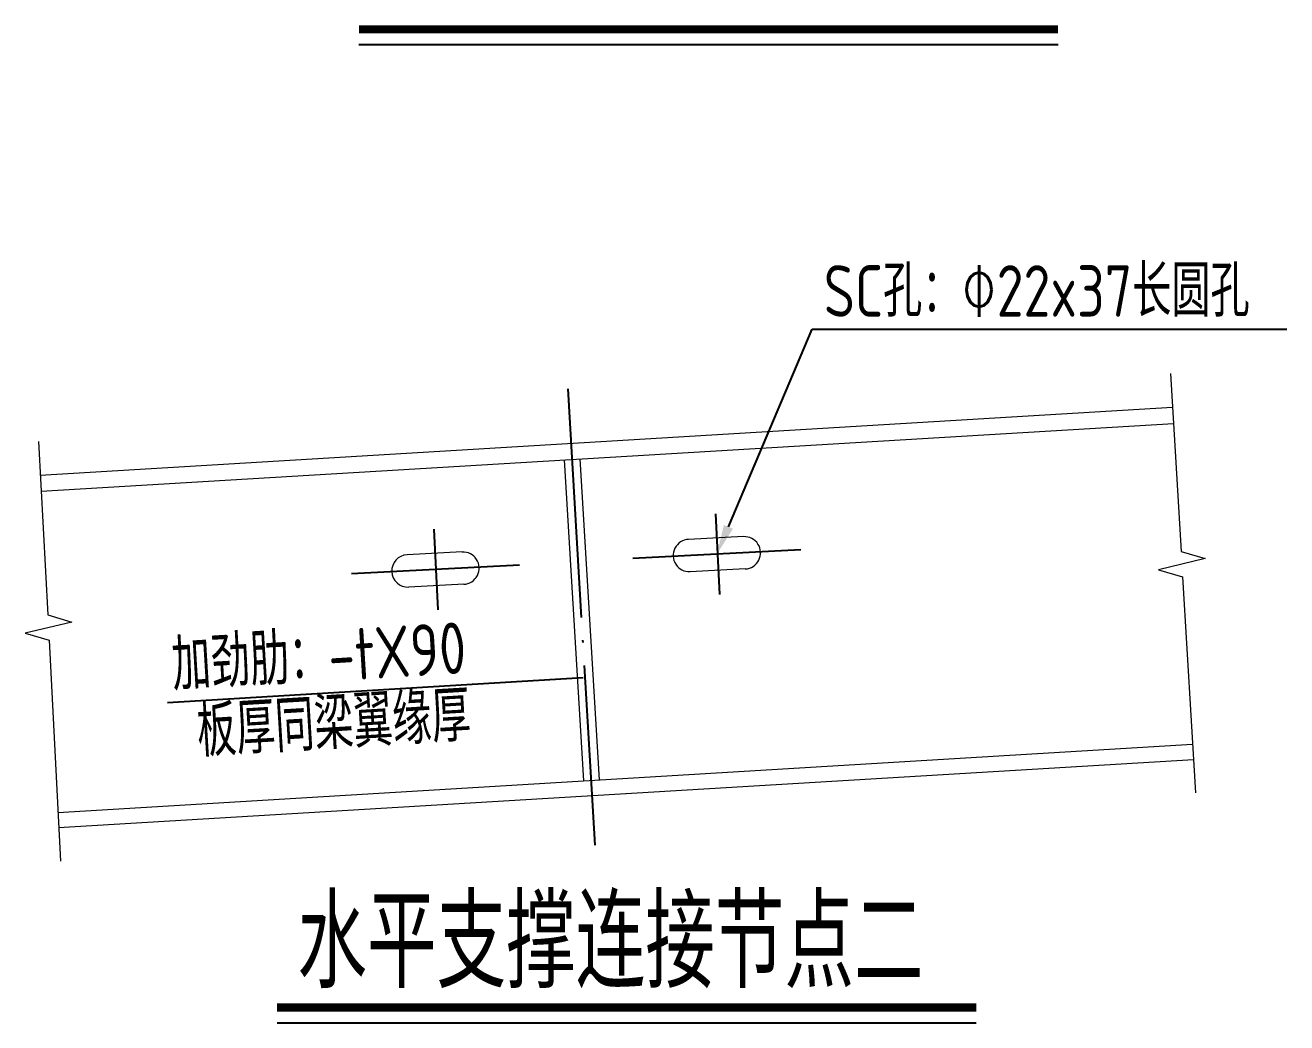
# Model space of a CAD drawing. Extents: x 9834882 to 10005569, y 1691670 to 2510806.
# Drawn here: x 9977769 to 9988792, y 2022837 to 2031552 of the extents above; entities that cross this region are included whole.
import ezdxf

# ---------------------------------------------------------------- set-up
doc = ezdxf.new("R2010")
doc.units = 0
doc.header["$LTSCALE"] = 1000
doc.header["$MEASUREMENT"] = 0
doc.linetypes.add('DOTE', pattern=[2.42, 2, -0.2, 0.02, -0.2])
doc.layers.get('0').update_dxf_attribs({"linetype": 'CONTINUOUS'})
for name, color, linetype in [('DOTE', 8, 'DOTE'), ('PUB_TEXT', 7, 'CONTINUOUS'), ('一般文字', 6, 'CONTINUOUS')]:
    doc.layers.add(name, color=color, linetype=linetype)
doc.layers.add('中线', color=3, linetype='CONTINUOUS', lineweight=18)
doc.styles.add('_HZTXT', font='atssdeng.shx', dxfattribs={"width": 0.8, "bigfont": 'atssdchn.shx'})
doc.styles.add('TSSD_DIMENSION', font='atssdeng.shx', dxfattribs={"width": 0.7, "bigfont": 'atssdchn.shx'})

msp = doc.modelspace()

# ---------------------------------------------------------------- linework, layer by layer
for p, q in [((9983913, 2027169.1), (9984645.7, 2028897.2)), ((9984645.7, 2028897.2), (9988791.7, 2028897.2))]:
    msp.add_line(p, q)
msp.add_solid([(9983952.7, 2027152.3), (9983812, 2026930.9), (9983873.3, 2027185.9)])
at = {"layer": 'DOTE'}
for p, q in [((9982509.8, 2028375.1), (9982744.9, 2024387.9)), ((9983837.5, 2026578.9), (9983802.2, 2027283.6)), ((9981378.3, 2026444.8), (9981343, 2027149.5)), ((9984546, 2026967.6), (9983078, 2026894.2)), ((9982086.8, 2026833.5), (9980618.8, 2026760.1))]:
    msp.add_line(p, q, dxfattribs=at)
at = {"layer": 'PUB_TEXT'}
msp.add_line((9979013.1, 2025635.1), (9982645.2, 2025853), dxfattribs=at)
at = {"layer": '一般文字', "color": 2}
for p, q in [((9980685, 2031382.6), (9986794.1, 2031382.6)), ((9979969.7, 2022836.7), (9986078.8, 2022836.7))]:
    msp.add_line(p, q, dxfattribs=at)
at = {"layer": '一般文字', "color": 2, "const_width": 72}
for points in [[(9980685, 2031516.1), (9986794.1, 2031516.1)], [(9979969.7, 2022970.2), (9986078.8, 2022970.2)]]:
    msp.add_lwpolyline(points, dxfattribs=at)
at = {"layer": '中线'}
for p, q in [((9987774.9, 2028508.2), (9987868.1, 2026954.2)), ((9977899.6, 2027621.2), (9987792.5, 2028214.8)), ((9977907.2, 2027480.2), (9987800.9, 2028073.8)), ((9977883.5, 2027914.7), (9977966.2, 2026400)), ((9982477.9, 2027754.5), (9982646.2, 2024950.1)), ((9982614.4, 2027762.6), (9982782.6, 2024958.2)), ((9984045.8, 2027083.9), (9983564.3, 2027059.8)), ((9981586.6, 2026949.8), (9981105.1, 2026925.7)), ((9987868.1, 2026954.2), (9988078, 2026891.7)), ((9988078, 2026891.7), (9987671.5, 2026794.6)), ((9984059.9, 2026802), (9983578.4, 2026777.9)), ((9987671.5, 2026794.6), (9987881.3, 2026734.1)), ((9987881.3, 2026734.1), (9987994.7, 2024844.9)), ((9981600.7, 2026667.9), (9981119.2, 2026643.8)), ((9977966.2, 2026400), (9978175.7, 2026336.4)), ((9978175.7, 2026336.4), (9977768.7, 2026241.5)), ((9977768.7, 2026241.5), (9977978.2, 2026179.8)), ((9977978.2, 2026179.8), (9978076.7, 2024249.8)), ((9978053.6, 2024674.5), (9987969.2, 2025269.4)), ((9978060.7, 2024543.3), (9987977.1, 2025138.3))]:
    msp.add_line(p, q, dxfattribs=at)
for centre, major_axis, start_param, end_param in [((9983571.3, 2026918.9), (141.1, 0.5), 1.6173743, 4.758967), ((9984052.9, 2026942.9), (141.1, 0.1), -1.5217646, 1.6198281), ((9981112.1, 2026784.8), (141.1, 1.3), 1.6116109, 4.7532035), ((9981593.7, 2026808.8), (141.1, 1.3), -1.5299818, 1.6116109)]:
    msp.add_ellipse(centre, major_axis=major_axis, ratio=1, start_param=start_param, end_param=end_param, dxfattribs=at)

# ---------------------------------------------------------------- texts
at = {"layer": 'PUB_TEXT', "style": 'TSSD_DIMENSION', "width": 0.8}
msp.add_text('SC孔：%%13022x37长圆孔', height=450, dxfattribs=at).set_placement((9984746.4, 2029005.5))
for s, p in [('加劲肋：-tX90', (9979062.6, 2025736.6)), ('板厚同梁翼缘厚', (9979282.8, 2025156.9))]:
    msp.add_text(s, height=450, rotation=3.43363, dxfattribs=at).set_placement(p)
at = {"layer": '一般文字', "color": 2, "style": '_HZTXT', "width": 0.8}
msp.add_text('水平支撑连接节点二', height=800, dxfattribs=at).set_placement((9980146.6, 2023139.8))

doc.saveas('drawing.dxf')
